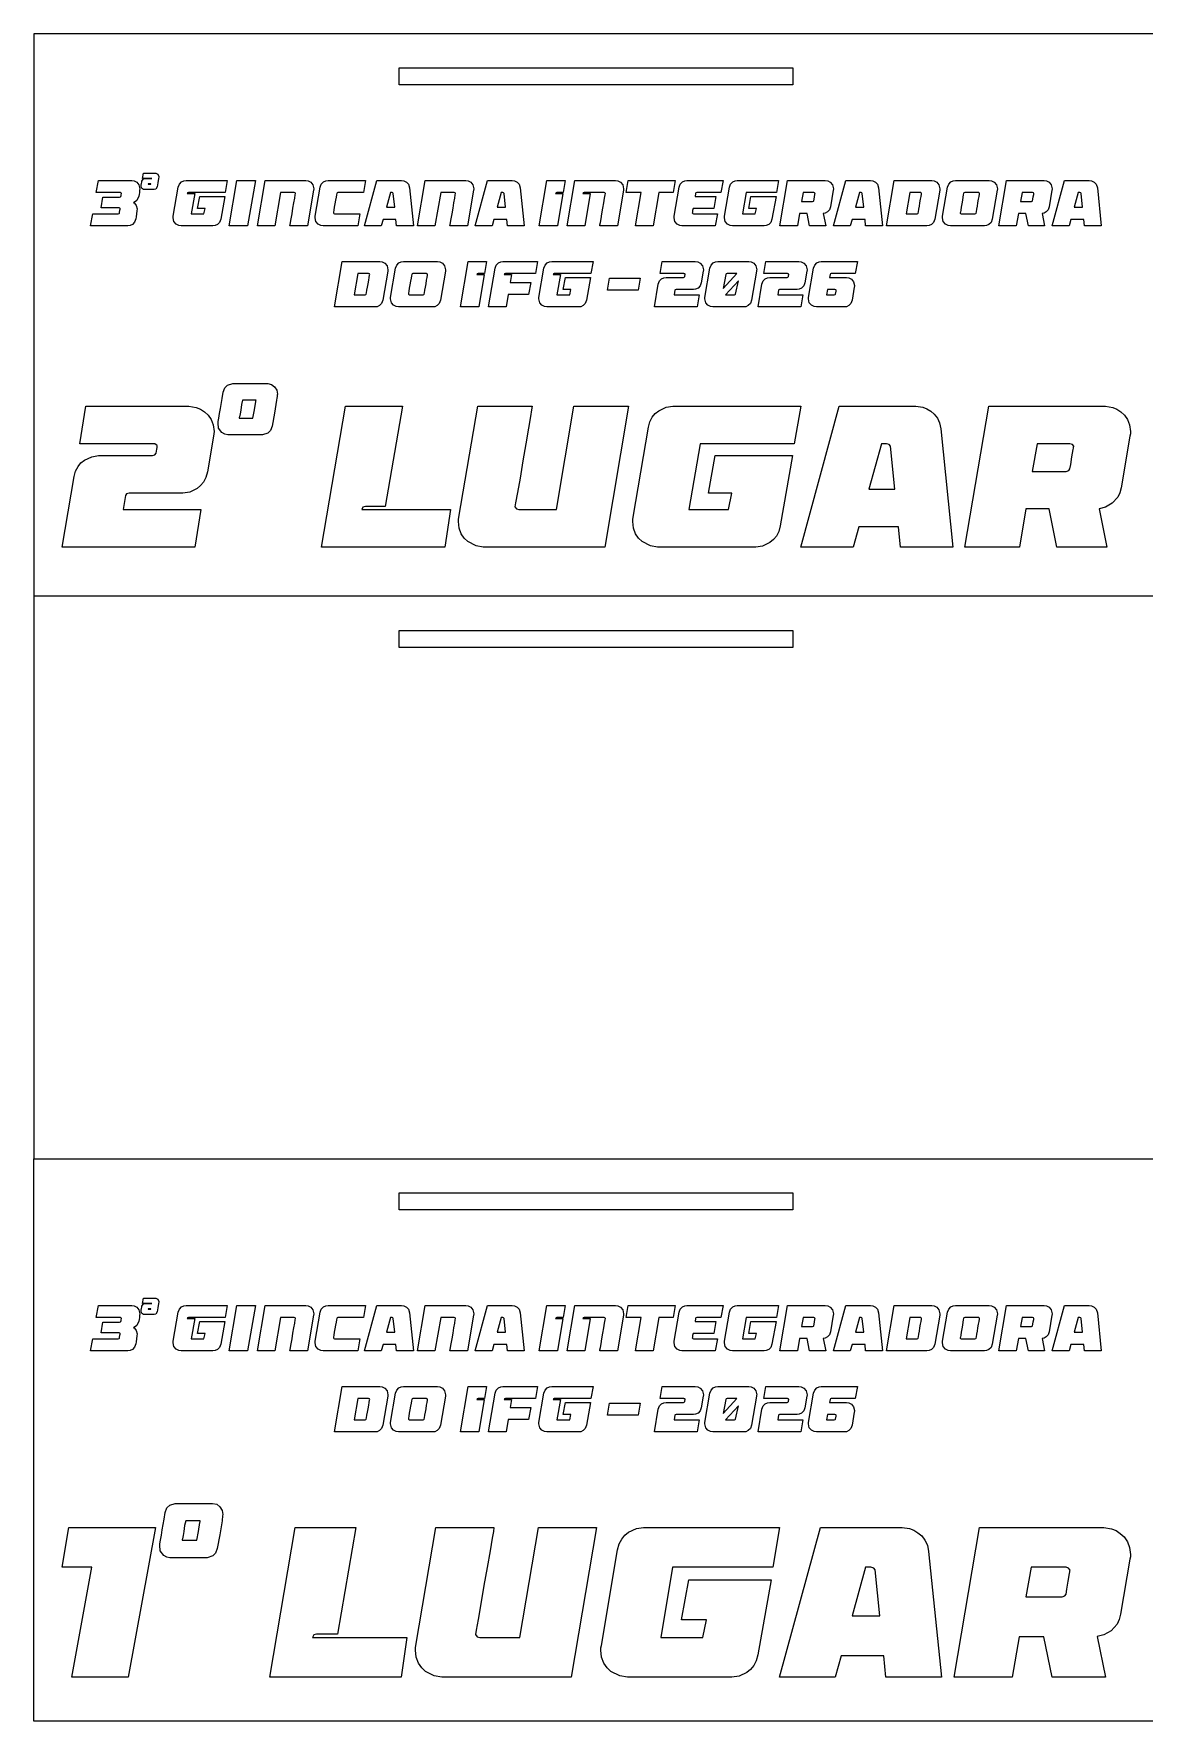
# Model space of a CAD drawing. Header units: millimetres. Extents: x -619 to -26, y -397 to 201.
# Drawn here: x -426.4 to -228.8, y -397 to -97 of the extents above; entities that cross this region are included whole.
import ezdxf

# ---------------------------------------------------------------- set-up
doc = ezdxf.new("R2010")
doc.units = ezdxf.units.MM
doc.layers.get('0').update_dxf_attribs({"linetype": 'CONTINUOUS', "lineweight": 25})

msp = doc.modelspace()

# ---------------------------------------------------------------- linework, layer by layer
for points in [[(-26.37, -197.05), (-226.37, -197.05), (-226.37, -97.05), (-426.37, -97.05), (-426.37, -197.05), (-426.37, -297.05), (-226.37, -297.05), (-226.37, -397.05), (-426.37, -397.05), (-426.37, -297.05)], [(-407.04, -122.78), (-406.88, -121.83), (-404.68, -121.83), (-404.29, -122.01), (-404.13, -122.43), (-404.14, -122.5), (-404.14, -122.57), (-404.17, -122.78), (-404.3, -123.52), (-404.44, -124.26), (-404.67, -124.67), (-404.98, -124.76), (-406.72, -124.76), (-406.88, -124.74), (-407.05, -124.64), (-407.2, -124.46), (-407.27, -124.16), (-407.26, -123.94), (-407.22, -123.69), (-407.17, -123.46), (-407.14, -123.26), (-406.89, -122.87), (-406.59, -122.78), (-405.38, -122.78), (-407.04, -122.78)], [(-415.88, -129.06), (-411.35, -129.06), (-411.2, -129.02), (-411.14, -128.92), (-411.11, -128.75), (-411.07, -128.49), (-411.04, -128.38), (-411.02, -128.25), (-411.02, -128.22), (-411.01, -128.17), (-411.01, -128.14), (-411.02, -128.09), (-411.07, -128.04), (-411.15, -128), (-411.23, -127.99), (-414.39, -127.99), (-414.06, -126.1), (-411.09, -126.1), (-410.95, -126.05), (-410.87, -125.95), (-410.85, -125.82), (-410.82, -125.66), (-410.79, -125.43), (-410.8, -125.38), (-410.85, -125.33), (-410.93, -125.29), (-411.01, -125.28), (-415.24, -125.28), (-414.88, -123.12), (-408.95, -123.12), (-408.53, -123.2), (-408.06, -123.44), (-407.68, -123.89), (-407.52, -124.59), (-407.54, -124.9), (-407.57, -125.25), (-407.62, -125.61), (-407.67, -125.91), (-408.02, -126.68), (-408.65, -127.08), (-408.56, -127.13), (-408.48, -127.19), (-408.14, -127.56), (-407.98, -128.15), (-408.01, -128.53), (-408.09, -129.05), (-408.17, -129.57), (-408.23, -129.95), (-408.44, -130.55), (-408.81, -130.94), (-409.24, -131.16), (-409.65, -131.21), (-416.25, -131.21), (-415.88, -129.06)], [(-405.54, -123.72), (-406.01, -123.72), (-406.02, -123.77), (-406.03, -123.81), (-405.56, -123.81), (-405.54, -123.72)], [(-401.59, -129.62), (-401.57, -129.5), (-400.69, -124.33), (-400.47, -123.76), (-400.1, -123.39), (-399.68, -123.19), (-399.29, -123.12), (-391.94, -123.12), (-392.31, -125.28), (-398.85, -125.28), (-399, -125.31), (-399.07, -125.45), (-397.74, -125.45), (-398.36, -129.06), (-396.09, -129.06), (-395.9, -128.11), (-397.24, -128.11), (-396.85, -125.96), (-392.4, -125.96), (-393.12, -130), (-393.34, -130.58), (-393.71, -130.95), (-394.13, -131.16), (-394.52, -131.21), (-400.16, -131.21), (-400.58, -131.14), (-401.05, -130.9), (-401.43, -130.45), (-401.59, -129.75), (-401.59, -129.75), (-401.59, -129.62)], [(-388.33, -131.21), (-391.6, -131.21), (-390.22, -123.12), (-386.95, -123.12), (-388.33, -131.21)], [(-377.99, -123.12), (-377.58, -123.2), (-377.11, -123.44), (-376.73, -123.89), (-376.56, -124.59), (-376.58, -124.71), (-376.59, -124.84), (-377.67, -131.21), (-380.81, -131.21), (-380.77, -130.99), (-380.7, -130.63), (-380.58, -129.95), (-380.43, -129.06), (-380.26, -128.07), (-380.09, -127.09), (-379.95, -126.26), (-379.85, -125.67), (-379.82, -125.43), (-379.9, -125.32), (-380.03, -125.28), (-382.46, -125.28), (-383.47, -131.21), (-386.6, -131.21), (-385.23, -123.12), (-377.99, -123.12)], [(-374.9, -131.21), (-375.32, -131.14), (-375.79, -130.9), (-376.17, -130.45), (-376.33, -129.75), (-376.33, -129.62), (-376.31, -129.5), (-375.43, -124.33), (-375.22, -123.76), (-374.85, -123.39), (-374.42, -123.19), (-374.03, -123.12), (-367.35, -123.12), (-367.71, -125.28), (-372.26, -125.28), (-372.41, -125.32), (-372.48, -125.42), (-372.53, -125.66), (-372.6, -126.08), (-372.7, -126.65), (-372.81, -127.26), (-372.91, -127.88), (-373, -128.4), (-373.06, -128.76), (-373.08, -128.91), (-373, -129.02), (-372.86, -129.06), (-368.36, -129.06), (-368.73, -131.21), (-374.9, -131.21)], [(-365.37, -123.12), (-360.96, -123.12), (-360.55, -123.19), (-360.1, -123.41), (-359.72, -123.81), (-359.53, -124.42), (-358.84, -131.21), (-361.83, -131.21), (-361.95, -130.05), (-364.24, -130.05), (-364.56, -131.21), (-367.57, -131.21), (-365.37, -123.12)], [(-362.42, -125.42), (-362.49, -125.32), (-362.64, -125.28), (-362.94, -125.28), (-363.65, -127.89), (-362.17, -127.89), (-362.42, -125.42)], [(-349.53, -123.12), (-349.12, -123.2), (-348.65, -123.44), (-348.26, -123.89), (-348.1, -124.59), (-348.11, -124.71), (-348.13, -124.84), (-349.21, -131.21), (-352.35, -131.21), (-352.31, -130.99), (-352.24, -130.63), (-352.11, -129.95), (-351.96, -129.06), (-351.8, -128.07), (-351.63, -127.09), (-351.49, -126.26), (-351.39, -125.67), (-351.35, -125.43), (-351.43, -125.32), (-351.57, -125.28), (-353.99, -125.28), (-355.01, -131.21), (-358.14, -131.21), (-356.77, -123.12), (-349.53, -123.12)], [(-345.67, -123.12), (-341.26, -123.12), (-340.85, -123.19), (-340.4, -123.41), (-340.02, -123.81), (-339.83, -124.42), (-339.13, -131.21), (-342.13, -131.21), (-342.25, -130.05), (-344.54, -130.05), (-344.86, -131.21), (-347.87, -131.21), (-345.67, -123.12)], [(-342.72, -125.42), (-342.79, -125.32), (-342.94, -125.28), (-343.24, -125.28), (-343.95, -127.89), (-342.47, -127.89), (-342.72, -125.42)], [(-336.48, -131.21), (-335.11, -123.12), (-331.84, -123.12), (-332.21, -125.28), (-333.34, -125.28), (-333.47, -125.31), (-333.56, -125.45), (-332.24, -125.45), (-333.22, -131.21), (-336.48, -131.21)], [(-322.88, -123.12), (-322.47, -123.2), (-321.99, -123.44), (-321.61, -123.89), (-321.45, -124.59), (-321.46, -124.71), (-321.47, -124.84), (-322.56, -131.21), (-325.69, -131.21), (-325.66, -130.99), (-325.59, -130.63), (-325.46, -129.95), (-325.31, -129.06), (-325.15, -128.07), (-324.98, -127.09), (-324.84, -126.26), (-324.74, -125.67), (-324.7, -125.43), (-324.78, -125.32), (-324.92, -125.28), (-328.47, -125.28), (-328.62, -125.31), (-328.69, -125.45), (-327.38, -125.45), (-328.36, -131.21), (-331.49, -131.21), (-330.12, -123.12), (-322.88, -123.12)], [(-320.62, -123.12), (-312.26, -123.12), (-312.63, -125.28), (-315.2, -125.28), (-316.21, -131.21), (-319.34, -131.21), (-318.33, -125.28), (-320.99, -125.28), (-320.62, -123.12)], [(-309.14, -128.3), (-309.18, -128.48), (-309.2, -128.64), (-309.22, -128.77), (-309.23, -128.85), (-309.24, -128.91), (-309.16, -129.02), (-309.03, -129.06), (-304.78, -129.06), (-305.15, -131.21), (-311.07, -131.21), (-311.48, -131.14), (-311.95, -130.9), (-312.33, -130.45), (-312.49, -129.75), (-312.49, -129.62), (-312.47, -129.5), (-311.6, -124.33), (-311.38, -123.76), (-311.01, -123.39), (-310.58, -123.19), (-310.19, -123.12), (-303.77, -123.12), (-304.14, -125.28), (-308.43, -125.28), (-308.58, -125.32), (-308.64, -125.42), (-308.74, -125.96), (-305.03, -125.96), (-305.42, -128.11), (-309.11, -128.11), (-309.14, -128.3)], [(-300.31, -129.06), (-298.04, -129.06), (-297.84, -128.11), (-299.19, -128.11), (-298.8, -125.96), (-294.35, -125.96), (-295.07, -130), (-295.28, -130.58), (-295.65, -130.95), (-296.08, -131.16), (-296.47, -131.21), (-302.11, -131.21), (-302.52, -131.14), (-303, -130.9), (-303.38, -130.45), (-303.54, -129.75), (-303.54, -129.62), (-303.52, -129.5), (-302.64, -124.33), (-302.42, -123.76), (-302.05, -123.39), (-301.62, -123.19), (-301.23, -123.12), (-293.89, -123.12), (-294.26, -125.28), (-299.66, -125.28), (-300.31, -129.06)], [(-292.29, -123.12), (-285.58, -123.12), (-285.16, -123.2), (-284.69, -123.44), (-284.31, -123.89), (-284.15, -124.59), (-284.15, -124.71), (-284.17, -124.84), (-284.68, -127.81), (-284.86, -128.34), (-285.19, -128.7), (-285.58, -128.92), (-285.95, -129.01), (-285.5, -131.21), (-288.37, -131.21), (-288.82, -129.02), (-290.15, -129.02), (-290.52, -131.21), (-293.66, -131.21), (-292.29, -123.12)], [(-287.69, -126.82), (-287.62, -126.73), (-287.57, -126.46), (-287.5, -126.03), (-287.43, -125.61), (-287.42, -125.53), (-287.41, -125.46), (-287.4, -125.44), (-287.4, -125.43), (-287.48, -125.32), (-287.62, -125.28), (-289.51, -125.28), (-289.79, -126.87), (-287.84, -126.87), (-287.69, -126.82)], [(-281.95, -123.12), (-277.53, -123.12), (-277.13, -123.19), (-276.68, -123.41), (-276.3, -123.81), (-276.1, -124.42), (-275.41, -131.21), (-278.41, -131.21), (-278.52, -130.05), (-280.82, -130.05), (-281.14, -131.21), (-284.15, -131.21), (-281.95, -123.12)], [(-279, -125.42), (-279.07, -125.32), (-279.22, -125.28), (-279.51, -125.28), (-280.23, -127.89), (-278.74, -127.89), (-279, -125.42)], [(-265.21, -124.71), (-265.23, -124.84), (-266.11, -130), (-266.33, -130.58), (-266.7, -130.95), (-267.12, -131.16), (-267.51, -131.21), (-274.72, -131.21), (-273.35, -123.12), (-266.64, -123.12), (-266.22, -123.2), (-265.75, -123.44), (-265.37, -123.89), (-265.21, -124.59), (-265.21, -124.59), (-265.21, -124.71)], [(-268.6, -125.29), (-268.68, -125.28), (-270.57, -125.28), (-271.22, -129.06), (-269.27, -129.06), (-269.13, -129.02), (-269.06, -128.92), (-269.01, -128.69), (-268.94, -128.25), (-268.84, -127.7), (-268.74, -127.08), (-268.63, -126.46), (-268.54, -125.95), (-268.48, -125.58), (-268.46, -125.43), (-268.52, -125.33), (-268.52, -125.33), (-268.6, -125.29)], [(-256, -123.2), (-255.53, -123.44), (-255.15, -123.89), (-254.98, -124.59), (-254.98, -124.71), (-255, -124.84), (-255.88, -130), (-256.1, -130.58), (-256.47, -130.95), (-256.9, -131.16), (-257.29, -131.21), (-263.32, -131.21), (-263.73, -131.14), (-264.21, -130.9), (-264.59, -130.45), (-264.75, -129.75), (-264.75, -129.62), (-264.73, -129.5), (-263.85, -124.33), (-263.63, -123.76), (-263.26, -123.39), (-262.83, -123.19), (-262.44, -123.12), (-256.41, -123.12), (-256, -123.2)], [(-261.04, -125.66), (-261.11, -126.08), (-261.2, -126.65), (-261.3, -127.26), (-261.41, -127.88), (-261.49, -128.4), (-261.54, -128.76), (-261.57, -128.91), (-261.57, -128.95), (-261.51, -129), (-261.43, -129.05), (-261.36, -129.06), (-258.96, -129.06), (-258.81, -129.02), (-258.74, -128.92), (-258.71, -128.69), (-258.63, -128.25), (-258.53, -127.7), (-258.43, -127.08), (-258.33, -126.46), (-258.24, -125.95), (-258.18, -125.58), (-258.15, -125.43), (-258.21, -125.33), (-258.29, -125.29), (-258.37, -125.28), (-260.77, -125.28), (-260.92, -125.32), (-260.99, -125.42), (-260.99, -125.42), (-261.04, -125.66)], [(-253.37, -123.12), (-246.66, -123.12), (-246.25, -123.2), (-245.77, -123.44), (-245.39, -123.89), (-245.23, -124.59), (-245.23, -124.71), (-245.26, -124.84), (-245.76, -127.81), (-245.95, -128.34), (-246.27, -128.7), (-246.66, -128.92), (-247.03, -129.01), (-246.58, -131.21), (-249.45, -131.21), (-249.9, -129.02), (-251.24, -129.02), (-251.61, -131.21), (-254.74, -131.21), (-253.37, -123.12)], [(-248.77, -126.82), (-248.7, -126.73), (-248.66, -126.46), (-248.59, -126.03), (-248.52, -125.61), (-248.51, -125.53), (-248.49, -125.46), (-248.48, -125.44), (-248.48, -125.43), (-248.56, -125.32), (-248.7, -125.28), (-250.59, -125.28), (-250.87, -126.87), (-248.92, -126.87), (-248.77, -126.82)], [(-243.03, -123.12), (-238.62, -123.12), (-238.21, -123.19), (-237.76, -123.41), (-237.38, -123.81), (-237.19, -124.42), (-236.49, -131.21), (-239.49, -131.21), (-239.61, -130.05), (-241.9, -130.05), (-242.22, -131.21), (-245.23, -131.21), (-243.03, -123.12)], [(-240.08, -125.42), (-240.15, -125.32), (-240.3, -125.28), (-240.6, -125.28), (-241.31, -127.89), (-239.83, -127.89), (-240.08, -125.42)], [(-363.37, -139.12), (-363.39, -139.25), (-364.27, -144.41), (-364.49, -144.99), (-364.86, -145.36), (-365.28, -145.57), (-365.68, -145.62), (-372.88, -145.62), (-371.51, -137.53), (-364.8, -137.53), (-364.39, -137.61), (-363.91, -137.85), (-363.53, -138.3), (-363.37, -138.99), (-363.37, -138.99), (-363.37, -139.12)], [(-354.16, -137.61), (-353.69, -137.85), (-353.31, -138.3), (-353.15, -138.99), (-353.15, -139.12), (-353.16, -139.25), (-354.05, -144.41), (-354.26, -144.99), (-354.63, -145.36), (-355.06, -145.57), (-355.45, -145.62), (-361.48, -145.62), (-361.9, -145.55), (-362.37, -145.31), (-362.75, -144.86), (-362.91, -144.16), (-362.91, -144.03), (-362.89, -143.91), (-362.01, -138.74), (-361.79, -138.16), (-361.42, -137.8), (-361, -137.6), (-360.6, -137.53), (-354.58, -137.53), (-354.16, -137.61)], [(-350.48, -145.62), (-349.11, -137.53), (-345.84, -137.53), (-346.21, -139.69), (-347.34, -139.69), (-347.48, -139.72), (-347.56, -139.86), (-346.24, -139.86), (-347.22, -145.62), (-350.48, -145.62)], [(-342.62, -139.72), (-342.69, -139.86), (-341.38, -139.86), (-341.62, -141.28), (-337.94, -141.28), (-338.35, -143.43), (-341.99, -143.43), (-342.36, -145.62), (-345.49, -145.62), (-344.32, -138.74), (-344.1, -138.16), (-343.73, -137.8), (-343.3, -137.6), (-342.91, -137.53), (-336.77, -137.53), (-337.13, -139.69), (-342.47, -139.69), (-342.62, -139.72)], [(-336.54, -144.03), (-336.51, -143.91), (-335.64, -138.74), (-335.42, -138.16), (-335.05, -137.8), (-334.62, -137.6), (-334.23, -137.53), (-326.89, -137.53), (-327.26, -139.69), (-333.79, -139.69), (-333.94, -139.72), (-334.01, -139.86), (-332.69, -139.86), (-333.31, -143.47), (-331.04, -143.47), (-330.84, -142.52), (-332.19, -142.52), (-331.8, -140.37), (-327.35, -140.37), (-328.06, -144.41), (-328.28, -144.99), (-328.65, -145.36), (-329.08, -145.57), (-329.47, -145.62), (-335.11, -145.62), (-335.52, -145.55), (-335.99, -145.31), (-336.37, -144.86), (-336.54, -144.16), (-336.54, -144.16), (-336.54, -144.03)], [(-315.29, -141.58), (-315.07, -141), (-314.7, -140.63), (-314.28, -140.44), (-313.88, -140.37), (-310.79, -140.37), (-310.66, -140.33), (-310.59, -140.23), (-310.56, -140.12), (-310.54, -140.01), (-310.52, -139.91), (-310.52, -139.84), (-310.53, -139.79), (-310.58, -139.74), (-310.66, -139.7), (-310.74, -139.69), (-314.97, -139.69), (-314.61, -137.53), (-308.7, -137.53), (-308.28, -137.61), (-307.81, -137.85), (-307.42, -138.3), (-307.26, -138.99), (-307.27, -139.12), (-307.28, -139.25), (-307.64, -141.31), (-307.86, -141.89), (-308.22, -142.26), (-308.65, -142.46), (-309.04, -142.52), (-312.13, -142.52), (-312.28, -142.57), (-312.34, -142.66), (-312.48, -143.47), (-308.01, -143.47), (-308.36, -145.62), (-315.98, -145.62), (-315.29, -141.58)], [(-306.01, -145.55), (-306.48, -145.31), (-306.86, -144.86), (-307.03, -144.16), (-307.03, -144.03), (-307, -143.91), (-306.13, -138.74), (-305.91, -138.16), (-305.54, -137.8), (-305.11, -137.6), (-304.72, -137.53), (-299.21, -137.53), (-298.79, -137.61), (-298.32, -137.85), (-297.94, -138.3), (-297.78, -138.99), (-297.79, -139.12), (-297.8, -139.25), (-298.68, -144.41), (-298.91, -144.99), (-299.28, -145.36), (-299.71, -145.57), (-300.1, -145.62), (-305.6, -145.62), (-306.01, -145.55)], [(-296.86, -141.58), (-296.64, -141), (-296.27, -140.63), (-295.84, -140.44), (-295.45, -140.37), (-292.36, -140.37), (-292.22, -140.33), (-292.15, -140.23), (-292.13, -140.12), (-292.11, -140.01), (-292.09, -139.91), (-292.09, -139.84), (-292.1, -139.79), (-292.14, -139.74), (-292.22, -139.7), (-292.3, -139.69), (-296.54, -139.69), (-296.18, -137.53), (-290.26, -137.53), (-289.85, -137.61), (-289.38, -137.85), (-288.98, -138.3), (-288.82, -138.99), (-288.83, -139.12), (-288.85, -139.25), (-289.2, -141.31), (-289.42, -141.89), (-289.79, -142.26), (-290.22, -142.46), (-290.61, -142.52), (-293.7, -142.52), (-293.85, -142.57), (-293.91, -142.66), (-294.05, -143.47), (-289.57, -143.47), (-289.93, -145.62), (-297.55, -145.62), (-296.86, -141.58)], [(-287.58, -145.55), (-288.05, -145.31), (-288.43, -144.86), (-288.59, -144.16), (-288.59, -144.03), (-288.57, -143.91), (-287.69, -138.74), (-287.47, -138.16), (-287.11, -137.8), (-286.68, -137.6), (-286.29, -137.53), (-279.87, -137.53), (-280.24, -139.69), (-284.52, -139.69), (-284.67, -139.73), (-284.74, -139.82), (-284.83, -140.37), (-281.84, -140.37), (-281.42, -140.45), (-280.95, -140.69), (-280.57, -141.14), (-280.41, -141.83), (-280.41, -141.97), (-280.43, -142.08), (-280.82, -144.41), (-281.04, -144.99), (-281.41, -145.36), (-281.84, -145.57), (-282.23, -145.62), (-287.16, -145.62), (-287.58, -145.55)], [(-366.76, -139.7), (-366.84, -139.69), (-368.73, -139.69), (-369.38, -143.47), (-367.43, -143.47), (-367.29, -143.43), (-367.22, -143.33), (-367.18, -143.1), (-367.11, -142.66), (-367, -142.11), (-366.9, -141.48), (-366.8, -140.87), (-366.7, -140.35), (-366.65, -139.99), (-366.62, -139.84), (-366.68, -139.74), (-366.68, -139.74), (-366.76, -139.7)], [(-359.2, -140.07), (-359.27, -140.49), (-359.36, -141.06), (-359.46, -141.67), (-359.57, -142.29), (-359.65, -142.81), (-359.71, -143.17), (-359.73, -143.32), (-359.73, -143.36), (-359.67, -143.41), (-359.59, -143.46), (-359.52, -143.47), (-357.12, -143.47), (-356.97, -143.43), (-356.9, -143.33), (-356.87, -143.1), (-356.79, -142.66), (-356.7, -142.11), (-356.59, -141.48), (-356.49, -140.87), (-356.4, -140.35), (-356.34, -139.99), (-356.32, -139.84), (-356.37, -139.74), (-356.45, -139.7), (-356.54, -139.69), (-358.93, -139.69), (-359.08, -139.73), (-359.15, -139.82), (-359.15, -139.82), (-359.2, -140.07)], [(-318.89, -142.65), (-324.35, -142.65), (-323.98, -140.5), (-318.52, -140.5), (-318.89, -142.65)], [(-303.06, -139.69), (-303.2, -139.73), (-303.27, -139.82), (-303.77, -142.31), (-301.31, -139.69), (-303.06, -139.69)], [(-301.75, -143.47), (-301.61, -143.43), (-301.54, -143.33), (-301.03, -140.98), (-303.36, -143.47), (-301.75, -143.47)], [(-285.37, -143.47), (-283.98, -143.47), (-283.84, -143.43), (-283.77, -143.33), (-283.67, -142.78), (-283.66, -142.67), (-283.67, -142.63), (-283.72, -142.58), (-283.88, -142.52), (-285.2, -142.52), (-285.37, -143.47)], [(-392.38, -168.25), (-392.92, -167.96), (-393.49, -167.17), (-393.59, -166.25), (-393.56, -166), (-393.45, -165.39), (-393.31, -164.57), (-393.17, -163.64), (-392.84, -161.89), (-392.67, -160.75), (-392.39, -159.98), (-391.92, -159.54), (-390.99, -159.25), (-384.74, -159.25), (-384.07, -159.39), (-383.53, -159.82), (-383.16, -160.43), (-383.03, -161.11), (-383.07, -161.32), (-383.1, -161.54), (-383.14, -161.86), (-383.17, -162.18), (-383.57, -164.5), (-383.99, -166.78), (-384.24, -167.56), (-384.71, -168.03), (-385.67, -168.32), (-391.88, -168.32), (-392.38, -168.25)], [(-419.18, -175.78), (-418.92, -174.79), (-418.5, -173.99), (-417.97, -173.35), (-417.36, -172.85), (-416.04, -172.24), (-414.83, -172.03), (-405.26, -172.03), (-404.84, -171.92), (-404.62, -171.6), (-404.55, -171.28), (-404.48, -170.92), (-404.41, -170.6), (-404.41, -170.39), (-404.44, -170.24), (-404.59, -170.1), (-404.84, -169.96), (-405.09, -169.92), (-418.18, -169.92), (-417.08, -163.25), (-398.77, -163.25), (-397.48, -163.5), (-396.73, -163.79), (-396.02, -164.25), (-395.36, -164.85), (-394.81, -165.64), (-394.43, -166.6), (-394.31, -167.78), (-394.34, -168.17), (-394.38, -168.57), (-395.49, -174.95), (-395.74, -175.94), (-396.16, -176.74), (-396.7, -177.38), (-397.31, -177.88), (-398.63, -178.52), (-399.84, -178.7), (-409.4, -178.7), (-409.87, -178.84), (-410.05, -179.13), (-410.47, -181.63), (-396.63, -181.63), (-397.73, -188.3), (-421.32, -188.3), (-419.18, -175.78)], [(-389.67, -164.61), (-389.78, -165.14), (-389.81, -165.28), (-389.81, -165.39), (-387.38, -165.39), (-387.1, -163.93), (-386.88, -162.43), (-386.85, -162.32), (-386.81, -162.18), (-389.24, -162.18), (-389.42, -162.93), (-389.56, -163.96), (-389.56, -163.96), (-389.67, -164.61)], [(-367.36, -181.09), (-367.83, -181.2), (-368.04, -181.63), (-352.27, -181.63), (-353.23, -188.3), (-375.18, -188.3), (-370.93, -163.25), (-360.8, -163.25), (-363.87, -181.09), (-367.36, -181.09)], [(-350.84, -183.38), (-350.77, -182.98), (-347.41, -163.25), (-337.71, -163.25), (-337.81, -163.93), (-337.99, -165.07), (-338.35, -167.17), (-338.85, -169.96), (-339.38, -172.99), (-339.88, -176.03), (-340.35, -178.63), (-340.67, -180.45), (-340.78, -181.16), (-340.53, -181.52), (-340.1, -181.63), (-333.39, -181.63), (-330.28, -163.25), (-320.58, -163.25), (-324.82, -188.3), (-346.42, -188.3), (-347.7, -188.09), (-349.16, -187.34), (-349.8, -186.72), (-350.34, -185.95), (-350.72, -184.96), (-350.84, -183.77), (-350.84, -183.77), (-350.84, -183.38)], [(-309.84, -181.63), (-302.81, -181.63), (-302.2, -178.7), (-306.37, -178.7), (-305.16, -172.03), (-291.39, -172.03), (-293.6, -184.55), (-293.86, -185.54), (-294.28, -186.34), (-294.81, -186.98), (-295.42, -187.48), (-296.74, -188.12), (-297.95, -188.3), (-315.4, -188.3), (-316.69, -188.09), (-318.15, -187.34), (-318.78, -186.72), (-319.33, -185.95), (-319.7, -184.96), (-319.83, -183.77), (-319.83, -183.38), (-319.76, -182.98), (-317.04, -167), (-316.79, -166.01), (-316.37, -165.21), (-315.83, -164.57), (-315.22, -164.07), (-313.9, -163.46), (-312.69, -163.25), (-289.96, -163.25), (-291.1, -169.92), (-307.84, -169.92), (-309.84, -181.63)], [(-283.14, -163.25), (-269.47, -163.25), (-268.22, -163.46), (-267.52, -163.72), (-266.83, -164.14), (-266.2, -164.69), (-265.65, -165.39), (-265.25, -166.24), (-265.05, -167.28), (-262.91, -188.3), (-272.19, -188.3), (-272.54, -184.7), (-279.64, -184.7), (-280.64, -188.3), (-289.96, -188.3), (-283.14, -163.25)], [(-256.52, -163.25), (-235.75, -163.25), (-234.46, -163.5), (-233.71, -163.79), (-233, -164.25), (-232.35, -164.85), (-231.82, -165.64), (-231.45, -166.6), (-231.32, -167.78), (-231.32, -168.17), (-231.39, -168.57), (-232.96, -177.77), (-233.18, -178.67), (-233.54, -179.42), (-234.54, -180.52), (-235.75, -181.2), (-236.89, -181.49), (-235.5, -188.3), (-244.38, -188.3), (-245.78, -181.52), (-249.92, -181.52), (-251.06, -188.3), (-260.77, -188.3), (-256.52, -163.25)], [(-274.01, -170.35), (-274.22, -170.07), (-274.68, -169.92), (-275.61, -169.92), (-277.82, -178.02), (-273.22, -178.02), (-274.01, -170.35)], [(-242.28, -174.7), (-242.07, -174.42), (-241.92, -173.6), (-241.71, -172.24), (-241.49, -170.96), (-241.46, -170.71), (-241.42, -170.49), (-241.39, -170.42), (-241.39, -170.39), (-241.64, -170.07), (-242.07, -169.92), (-247.92, -169.92), (-248.77, -174.85), (-242.74, -174.85), (-242.28, -174.7)], [(-26.37, -297.05), (-226.37, -297.05), (-226.37, -197.05), (-426.37, -197.05)], [(-291.37, -203.13), (-291.37, -206.13), (-361.37, -206.13), (-361.37, -203.13), (-291.37, -203.13)], [(-291.37, -303.13), (-291.37, -306.13), (-361.37, -306.13), (-361.37, -303.13), (-291.37, -303.13)], [(-415.88, -329.06), (-411.35, -329.06), (-411.2, -329.02), (-411.14, -328.92), (-411.11, -328.75), (-411.07, -328.49), (-411.04, -328.38), (-411.02, -328.25), (-411.02, -328.22), (-411.01, -328.17), (-411.01, -328.14), (-411.02, -328.09), (-411.07, -328.04), (-411.15, -328), (-411.23, -327.99), (-414.39, -327.99), (-414.06, -326.1), (-411.09, -326.1), (-410.95, -326.05), (-410.87, -325.95), (-410.85, -325.82), (-410.82, -325.66), (-410.79, -325.43), (-410.8, -325.38), (-410.85, -325.33), (-410.93, -325.29), (-411.01, -325.28), (-415.24, -325.28), (-414.88, -323.12), (-408.95, -323.12), (-408.53, -323.2), (-408.06, -323.44), (-407.68, -323.89), (-407.52, -324.59), (-407.54, -324.9), (-407.57, -325.25), (-407.62, -325.61), (-407.67, -325.91), (-408.02, -326.68), (-408.65, -327.08), (-408.56, -327.13), (-408.48, -327.19), (-408.14, -327.56), (-407.98, -328.15), (-408.01, -328.53), (-408.09, -329.05), (-408.17, -329.57), (-408.23, -329.95), (-408.44, -330.55), (-408.81, -330.94), (-409.24, -331.16), (-409.65, -331.21), (-416.25, -331.21), (-415.88, -329.06)], [(-407.04, -322.78), (-406.88, -321.83), (-404.68, -321.83), (-404.29, -322.01), (-404.13, -322.43), (-404.14, -322.5), (-404.14, -322.57), (-404.17, -322.78), (-404.3, -323.52), (-404.44, -324.26), (-404.67, -324.67), (-404.98, -324.76), (-406.72, -324.76), (-406.88, -324.74), (-407.05, -324.64), (-407.2, -324.46), (-407.27, -324.16), (-407.26, -323.94), (-407.22, -323.69), (-407.17, -323.46), (-407.14, -323.26), (-406.89, -322.87), (-406.59, -322.78), (-405.38, -322.78), (-407.04, -322.78)], [(-405.54, -323.72), (-406.01, -323.72), (-406.02, -323.77), (-406.03, -323.81), (-405.56, -323.81), (-405.54, -323.72)], [(-401.59, -329.62), (-401.57, -329.5), (-400.69, -324.33), (-400.47, -323.76), (-400.1, -323.39), (-399.68, -323.19), (-399.29, -323.12), (-391.94, -323.12), (-392.31, -325.28), (-398.85, -325.28), (-399, -325.31), (-399.07, -325.45), (-397.74, -325.45), (-398.36, -329.06), (-396.09, -329.06), (-395.9, -328.11), (-397.24, -328.11), (-396.85, -325.96), (-392.4, -325.96), (-393.12, -330), (-393.34, -330.58), (-393.71, -330.95), (-394.13, -331.16), (-394.52, -331.21), (-400.16, -331.21), (-400.58, -331.14), (-401.05, -330.9), (-401.43, -330.45), (-401.59, -329.75), (-401.59, -329.75), (-401.59, -329.62)], [(-388.33, -331.21), (-391.6, -331.21), (-390.22, -323.12), (-386.95, -323.12), (-388.33, -331.21)], [(-377.99, -323.12), (-377.58, -323.2), (-377.11, -323.44), (-376.73, -323.89), (-376.56, -324.59), (-376.58, -324.71), (-376.59, -324.84), (-377.67, -331.21), (-380.81, -331.21), (-380.77, -330.99), (-380.7, -330.63), (-380.58, -329.95), (-380.43, -329.06), (-380.26, -328.07), (-380.09, -327.09), (-379.95, -326.26), (-379.85, -325.67), (-379.82, -325.43), (-379.9, -325.32), (-380.03, -325.28), (-382.46, -325.28), (-383.47, -331.21), (-386.6, -331.21), (-385.23, -323.12), (-377.99, -323.12)], [(-374.9, -331.21), (-375.32, -331.14), (-375.79, -330.9), (-376.17, -330.45), (-376.33, -329.75), (-376.33, -329.62), (-376.31, -329.5), (-375.43, -324.33), (-375.22, -323.76), (-374.85, -323.39), (-374.42, -323.19), (-374.03, -323.12), (-367.35, -323.12), (-367.71, -325.28), (-372.26, -325.28), (-372.41, -325.32), (-372.48, -325.42), (-372.53, -325.66), (-372.6, -326.08), (-372.7, -326.65), (-372.81, -327.26), (-372.91, -327.88), (-373, -328.4), (-373.06, -328.76), (-373.08, -328.91), (-373, -329.02), (-372.86, -329.06), (-368.36, -329.06), (-368.73, -331.21), (-374.9, -331.21)], [(-365.37, -323.12), (-360.96, -323.12), (-360.55, -323.19), (-360.1, -323.41), (-359.72, -323.81), (-359.53, -324.42), (-358.84, -331.21), (-361.83, -331.21), (-361.95, -330.05), (-364.24, -330.05), (-364.56, -331.21), (-367.57, -331.21), (-365.37, -323.12)], [(-349.53, -323.12), (-349.12, -323.2), (-348.65, -323.44), (-348.26, -323.89), (-348.1, -324.59), (-348.11, -324.71), (-348.13, -324.84), (-349.21, -331.21), (-352.35, -331.21), (-352.31, -330.99), (-352.24, -330.63), (-352.11, -329.95), (-351.96, -329.06), (-351.8, -328.07), (-351.63, -327.09), (-351.49, -326.26), (-351.39, -325.67), (-351.35, -325.43), (-351.43, -325.32), (-351.57, -325.28), (-353.99, -325.28), (-355.01, -331.21), (-358.14, -331.21), (-356.77, -323.12), (-349.53, -323.12)], [(-345.67, -323.12), (-341.26, -323.12), (-340.85, -323.19), (-340.4, -323.41), (-340.02, -323.81), (-339.83, -324.42), (-339.13, -331.21), (-342.13, -331.21), (-342.25, -330.05), (-344.54, -330.05), (-344.86, -331.21), (-347.87, -331.21), (-345.67, -323.12)], [(-336.48, -331.21), (-335.11, -323.12), (-331.84, -323.12), (-332.21, -325.28), (-333.34, -325.28), (-333.47, -325.31), (-333.56, -325.45), (-332.24, -325.45), (-333.22, -331.21), (-336.48, -331.21)], [(-322.88, -323.12), (-322.47, -323.2), (-321.99, -323.44), (-321.61, -323.89), (-321.45, -324.59), (-321.46, -324.71), (-321.47, -324.84), (-322.56, -331.21), (-325.69, -331.21), (-325.66, -330.99), (-325.59, -330.63), (-325.46, -329.95), (-325.31, -329.06), (-325.15, -328.07), (-324.98, -327.09), (-324.84, -326.26), (-324.74, -325.67), (-324.7, -325.43), (-324.78, -325.32), (-324.92, -325.28), (-328.47, -325.28), (-328.62, -325.31), (-328.69, -325.45), (-327.38, -325.45), (-328.36, -331.21), (-331.49, -331.21), (-330.12, -323.12), (-322.88, -323.12)], [(-320.62, -323.12), (-312.26, -323.12), (-312.63, -325.28), (-315.2, -325.28), (-316.21, -331.21), (-319.34, -331.21), (-318.33, -325.28), (-320.99, -325.28), (-320.62, -323.12)], [(-309.14, -328.3), (-309.18, -328.48), (-309.2, -328.64), (-309.22, -328.77), (-309.23, -328.85), (-309.24, -328.91), (-309.16, -329.02), (-309.03, -329.06), (-304.78, -329.06), (-305.15, -331.21), (-311.07, -331.21), (-311.48, -331.14), (-311.95, -330.9), (-312.33, -330.45), (-312.49, -329.75), (-312.49, -329.62), (-312.47, -329.5), (-311.6, -324.33), (-311.38, -323.76), (-311.01, -323.39), (-310.58, -323.19), (-310.19, -323.12), (-303.77, -323.12), (-304.14, -325.28), (-308.43, -325.28), (-308.58, -325.32), (-308.64, -325.42), (-308.74, -325.96), (-305.03, -325.96), (-305.42, -328.11), (-309.11, -328.11), (-309.14, -328.3)], [(-300.31, -329.06), (-298.04, -329.06), (-297.84, -328.11), (-299.19, -328.11), (-298.8, -325.96), (-294.35, -325.96), (-295.07, -330), (-295.28, -330.58), (-295.65, -330.95), (-296.08, -331.16), (-296.47, -331.21), (-302.11, -331.21), (-302.52, -331.14), (-303, -330.9), (-303.38, -330.45), (-303.54, -329.75), (-303.54, -329.62), (-303.52, -329.5), (-302.64, -324.33), (-302.42, -323.76), (-302.05, -323.39), (-301.62, -323.19), (-301.23, -323.12), (-293.89, -323.12), (-294.26, -325.28), (-299.66, -325.28), (-300.31, -329.06)], [(-292.29, -323.12), (-285.58, -323.12), (-285.16, -323.2), (-284.69, -323.44), (-284.31, -323.89), (-284.15, -324.59), (-284.15, -324.71), (-284.17, -324.84), (-284.68, -327.81), (-284.86, -328.34), (-285.19, -328.7), (-285.58, -328.92), (-285.95, -329.01), (-285.5, -331.21), (-288.37, -331.21), (-288.82, -329.02), (-290.15, -329.02), (-290.52, -331.21), (-293.66, -331.21), (-292.29, -323.12)], [(-281.95, -323.12), (-277.53, -323.12), (-277.13, -323.19), (-276.68, -323.41), (-276.3, -323.81), (-276.1, -324.42), (-275.41, -331.21), (-278.41, -331.21), (-278.52, -330.05), (-280.82, -330.05), (-281.14, -331.21), (-284.15, -331.21), (-281.95, -323.12)], [(-265.21, -324.71), (-265.23, -324.84), (-266.11, -330), (-266.33, -330.58), (-266.7, -330.95), (-267.12, -331.16), (-267.51, -331.21), (-274.72, -331.21), (-273.35, -323.12), (-266.64, -323.12), (-266.22, -323.2), (-265.75, -323.44), (-265.37, -323.89), (-265.21, -324.59), (-265.21, -324.59), (-265.21, -324.71)], [(-256, -323.2), (-255.53, -323.44), (-255.15, -323.89), (-254.98, -324.59), (-254.98, -324.71), (-255, -324.84), (-255.88, -330), (-256.1, -330.58), (-256.47, -330.95), (-256.9, -331.16), (-257.29, -331.21), (-263.32, -331.21), (-263.73, -331.14), (-264.21, -330.9), (-264.59, -330.45), (-264.75, -329.75), (-264.75, -329.62), (-264.73, -329.5), (-263.85, -324.33), (-263.63, -323.76), (-263.26, -323.39), (-262.83, -323.19), (-262.44, -323.12), (-256.41, -323.12), (-256, -323.2)], [(-253.37, -323.12), (-246.66, -323.12), (-246.25, -323.2), (-245.77, -323.44), (-245.39, -323.89), (-245.23, -324.59), (-245.23, -324.71), (-245.26, -324.84), (-245.76, -327.81), (-245.95, -328.34), (-246.27, -328.7), (-246.66, -328.92), (-247.03, -329.01), (-246.58, -331.21), (-249.45, -331.21), (-249.9, -329.02), (-251.24, -329.02), (-251.61, -331.21), (-254.74, -331.21), (-253.37, -323.12)], [(-243.03, -323.12), (-238.62, -323.12), (-238.21, -323.19), (-237.76, -323.41), (-237.38, -323.81), (-237.19, -324.42), (-236.49, -331.21), (-239.49, -331.21), (-239.61, -330.05), (-241.9, -330.05), (-242.22, -331.21), (-245.23, -331.21), (-243.03, -323.12)], [(-362.42, -325.42), (-362.49, -325.32), (-362.64, -325.28), (-362.94, -325.28), (-363.65, -327.89), (-362.17, -327.89), (-362.42, -325.42)], [(-342.72, -325.42), (-342.79, -325.32), (-342.94, -325.28), (-343.24, -325.28), (-343.95, -327.89), (-342.47, -327.89), (-342.72, -325.42)], [(-287.69, -326.82), (-287.62, -326.73), (-287.57, -326.46), (-287.5, -326.03), (-287.43, -325.61), (-287.42, -325.53), (-287.41, -325.46), (-287.4, -325.44), (-287.4, -325.43), (-287.48, -325.32), (-287.62, -325.28), (-289.51, -325.28), (-289.79, -326.87), (-287.84, -326.87), (-287.69, -326.82)], [(-279, -325.42), (-279.07, -325.32), (-279.22, -325.28), (-279.51, -325.28), (-280.23, -327.89), (-278.74, -327.89), (-279, -325.42)], [(-268.6, -325.29), (-268.68, -325.28), (-270.57, -325.28), (-271.22, -329.06), (-269.27, -329.06), (-269.13, -329.02), (-269.06, -328.92), (-269.01, -328.69), (-268.94, -328.25), (-268.84, -327.7), (-268.74, -327.08), (-268.63, -326.46), (-268.54, -325.95), (-268.48, -325.58), (-268.46, -325.43), (-268.52, -325.33), (-268.52, -325.33), (-268.6, -325.29)], [(-261.04, -325.66), (-261.11, -326.08), (-261.2, -326.65), (-261.3, -327.26), (-261.41, -327.88), (-261.49, -328.4), (-261.54, -328.76), (-261.57, -328.91), (-261.57, -328.95), (-261.51, -329), (-261.43, -329.05), (-261.36, -329.06), (-258.96, -329.06), (-258.81, -329.02), (-258.74, -328.92), (-258.71, -328.69), (-258.63, -328.25), (-258.53, -327.7), (-258.43, -327.08), (-258.33, -326.46), (-258.24, -325.95), (-258.18, -325.58), (-258.15, -325.43), (-258.21, -325.33), (-258.29, -325.29), (-258.37, -325.28), (-260.77, -325.28), (-260.92, -325.32), (-260.99, -325.42), (-260.99, -325.42), (-261.04, -325.66)], [(-248.77, -326.82), (-248.7, -326.73), (-248.66, -326.46), (-248.59, -326.03), (-248.52, -325.61), (-248.51, -325.53), (-248.49, -325.46), (-248.48, -325.44), (-248.48, -325.43), (-248.56, -325.32), (-248.7, -325.28), (-250.59, -325.28), (-250.87, -326.87), (-248.92, -326.87), (-248.77, -326.82)], [(-240.08, -325.42), (-240.15, -325.32), (-240.3, -325.28), (-240.6, -325.28), (-241.31, -327.89), (-239.83, -327.89), (-240.08, -325.42)], [(-363.37, -339.12), (-363.39, -339.25), (-364.27, -344.41), (-364.49, -344.99), (-364.86, -345.36), (-365.28, -345.57), (-365.68, -345.62), (-372.88, -345.62), (-371.51, -337.53), (-364.8, -337.53), (-364.39, -337.61), (-363.91, -337.85), (-363.53, -338.3), (-363.37, -338.99), (-363.37, -338.99), (-363.37, -339.12)], [(-354.16, -337.61), (-353.69, -337.85), (-353.31, -338.3), (-353.15, -338.99), (-353.15, -339.12), (-353.16, -339.25), (-354.05, -344.41), (-354.26, -344.99), (-354.63, -345.36), (-355.06, -345.57), (-355.45, -345.62), (-361.48, -345.62), (-361.9, -345.55), (-362.37, -345.31), (-362.75, -344.86), (-362.91, -344.16), (-362.91, -344.03), (-362.89, -343.91), (-362.01, -338.74), (-361.79, -338.16), (-361.42, -337.8), (-361, -337.6), (-360.6, -337.53), (-354.58, -337.53), (-354.16, -337.61)], [(-350.48, -345.62), (-349.11, -337.53), (-345.84, -337.53), (-346.21, -339.69), (-347.34, -339.69), (-347.48, -339.72), (-347.56, -339.86), (-346.24, -339.86), (-347.22, -345.62), (-350.48, -345.62)], [(-342.62, -339.72), (-342.69, -339.86), (-341.38, -339.86), (-341.62, -341.28), (-337.94, -341.28), (-338.35, -343.43), (-341.99, -343.43), (-342.36, -345.62), (-345.49, -345.62), (-344.32, -338.74), (-344.1, -338.16), (-343.73, -337.8), (-343.3, -337.6), (-342.91, -337.53), (-336.77, -337.53), (-337.13, -339.69), (-342.47, -339.69), (-342.62, -339.72)], [(-336.54, -344.03), (-336.51, -343.91), (-335.64, -338.74), (-335.42, -338.16), (-335.05, -337.8), (-334.62, -337.6), (-334.23, -337.53), (-326.89, -337.53), (-327.26, -339.69), (-333.79, -339.69), (-333.94, -339.72), (-334.01, -339.86), (-332.69, -339.86), (-333.31, -343.47), (-331.04, -343.47), (-330.84, -342.52), (-332.19, -342.52), (-331.8, -340.37), (-327.35, -340.37), (-328.06, -344.41), (-328.28, -344.99), (-328.65, -345.36), (-329.08, -345.57), (-329.47, -345.62), (-335.11, -345.62), (-335.52, -345.55), (-335.99, -345.31), (-336.37, -344.86), (-336.54, -344.16), (-336.54, -344.16), (-336.54, -344.03)], [(-315.29, -341.58), (-315.07, -341), (-314.7, -340.63), (-314.28, -340.44), (-313.88, -340.37), (-310.79, -340.37), (-310.66, -340.33), (-310.59, -340.23), (-310.56, -340.12), (-310.54, -340.01), (-310.52, -339.91), (-310.52, -339.84), (-310.53, -339.79), (-310.58, -339.74), (-310.66, -339.7), (-310.74, -339.69), (-314.97, -339.69), (-314.61, -337.53), (-308.7, -337.53), (-308.28, -337.61), (-307.81, -337.85), (-307.42, -338.3), (-307.26, -338.99), (-307.27, -339.12), (-307.28, -339.25), (-307.64, -341.31), (-307.86, -341.89), (-308.22, -342.26), (-308.65, -342.46), (-309.04, -342.52), (-312.13, -342.52), (-312.28, -342.57), (-312.34, -342.66), (-312.48, -343.47), (-308.01, -343.47), (-308.36, -345.62), (-315.98, -345.62), (-315.29, -341.58)], [(-306.01, -345.55), (-306.48, -345.31), (-306.86, -344.86), (-307.03, -344.16), (-307.03, -344.03), (-307, -343.91), (-306.13, -338.74), (-305.91, -338.16), (-305.54, -337.8), (-305.11, -337.6), (-304.72, -337.53), (-299.21, -337.53), (-298.79, -337.61), (-298.32, -337.85), (-297.94, -338.3), (-297.78, -338.99), (-297.79, -339.12), (-297.8, -339.25), (-298.68, -344.41), (-298.91, -344.99), (-299.28, -345.36), (-299.71, -345.57), (-300.1, -345.62), (-305.6, -345.62), (-306.01, -345.55)], [(-296.86, -341.58), (-296.64, -341), (-296.27, -340.63), (-295.84, -340.44), (-295.45, -340.37), (-292.36, -340.37), (-292.22, -340.33), (-292.15, -340.23), (-292.13, -340.12), (-292.11, -340.01), (-292.09, -339.91), (-292.09, -339.84), (-292.1, -339.79), (-292.14, -339.74), (-292.22, -339.7), (-292.3, -339.69), (-296.54, -339.69), (-296.18, -337.53), (-290.26, -337.53), (-289.85, -337.61), (-289.38, -337.85), (-288.98, -338.3), (-288.82, -338.99), (-288.83, -339.12), (-288.85, -339.25), (-289.2, -341.31), (-289.42, -341.89), (-289.79, -342.26), (-290.22, -342.46), (-290.61, -342.52), (-293.7, -342.52), (-293.85, -342.57), (-293.91, -342.66), (-294.05, -343.47), (-289.57, -343.47), (-289.93, -345.62), (-297.55, -345.62), (-296.86, -341.58)], [(-287.58, -345.55), (-288.05, -345.31), (-288.43, -344.86), (-288.59, -344.16), (-288.59, -344.03), (-288.57, -343.91), (-287.69, -338.74), (-287.47, -338.16), (-287.11, -337.8), (-286.68, -337.6), (-286.29, -337.53), (-279.87, -337.53), (-280.24, -339.69), (-284.52, -339.69), (-284.67, -339.73), (-284.74, -339.82), (-284.83, -340.37), (-281.84, -340.37), (-281.42, -340.45), (-280.95, -340.69), (-280.57, -341.14), (-280.41, -341.83), (-280.41, -341.97), (-280.43, -342.08), (-280.82, -344.41), (-281.04, -344.99), (-281.41, -345.36), (-281.84, -345.57), (-282.23, -345.62), (-287.16, -345.62), (-287.58, -345.55)], [(-366.76, -339.7), (-366.84, -339.69), (-368.73, -339.69), (-369.38, -343.47), (-367.43, -343.47), (-367.29, -343.43), (-367.22, -343.33), (-367.18, -343.1), (-367.11, -342.66), (-367, -342.11), (-366.9, -341.48), (-366.8, -340.87), (-366.7, -340.35), (-366.65, -339.99), (-366.62, -339.84), (-366.68, -339.74), (-366.68, -339.74), (-366.76, -339.7)], [(-359.2, -340.07), (-359.27, -340.49), (-359.36, -341.06), (-359.46, -341.67), (-359.57, -342.29), (-359.65, -342.81), (-359.71, -343.17), (-359.73, -343.32), (-359.73, -343.36), (-359.67, -343.41), (-359.59, -343.46), (-359.52, -343.47), (-357.12, -343.47), (-356.97, -343.43), (-356.9, -343.33), (-356.87, -343.1), (-356.79, -342.66), (-356.7, -342.11), (-356.59, -341.48), (-356.49, -340.87), (-356.4, -340.35), (-356.34, -339.99), (-356.32, -339.84), (-356.37, -339.74), (-356.45, -339.7), (-356.54, -339.69), (-358.93, -339.69), (-359.08, -339.73), (-359.15, -339.82), (-359.15, -339.82), (-359.2, -340.07)], [(-318.89, -342.65), (-324.35, -342.65), (-323.98, -340.5), (-318.52, -340.5), (-318.89, -342.65)], [(-303.06, -339.69), (-303.2, -339.73), (-303.27, -339.82), (-303.77, -342.31), (-301.31, -339.69), (-303.06, -339.69)], [(-301.75, -343.47), (-301.61, -343.43), (-301.54, -343.33), (-301.03, -340.98), (-303.36, -343.47), (-301.75, -343.47)], [(-285.37, -343.47), (-283.98, -343.47), (-283.84, -343.43), (-283.77, -343.33), (-283.67, -342.78), (-283.66, -342.67), (-283.67, -342.63), (-283.72, -342.58), (-283.88, -342.52), (-285.2, -342.52), (-285.37, -343.47)], [(-402.68, -367.89), (-403.25, -367.59), (-403.86, -366.75), (-403.97, -365.77), (-403.93, -365.5), (-403.82, -364.85), (-403.67, -363.98), (-403.52, -362.99), (-403.17, -361.13), (-402.98, -359.92), (-402.69, -359.1), (-402.19, -358.63), (-401.2, -358.32), (-394.55, -358.32), (-393.83, -358.47), (-393.26, -358.93), (-392.87, -359.58), (-392.73, -360.3), (-392.77, -360.53), (-392.81, -360.75), (-392.85, -361.1), (-392.88, -361.44), (-393.3, -363.9), (-393.76, -366.33), (-394.02, -367.16), (-394.52, -367.66), (-395.54, -367.97), (-402.15, -367.97), (-402.68, -367.89)], [(-419.58, -389.23), (-416.05, -369.68), (-421.32, -369.68), (-420.11, -362.58), (-404.73, -362.58), (-409.55, -389.23), (-419.58, -389.23)], [(-399.79, -364.02), (-399.91, -364.59), (-399.95, -364.74), (-399.95, -364.85), (-397.36, -364.85), (-397.06, -363.3), (-396.83, -361.7), (-396.79, -361.59), (-396.76, -361.44), (-399.34, -361.44), (-399.53, -362.23), (-399.68, -363.34), (-399.68, -363.34), (-399.79, -364.02)], [(-376.06, -381.56), (-376.56, -381.67), (-376.78, -382.13), (-360, -382.13), (-361.03, -389.23), (-384.38, -389.23), (-379.86, -362.58), (-369.08, -362.58), (-372.34, -381.56), (-376.06, -381.56)], [(-358.48, -383.99), (-358.41, -383.57), (-354.84, -362.58), (-344.51, -362.58), (-344.62, -363.3), (-344.81, -364.51), (-345.19, -366.75), (-345.73, -369.71), (-346.3, -372.94), (-346.83, -376.17), (-347.32, -378.94), (-347.66, -380.88), (-347.78, -381.64), (-347.51, -382.02), (-347.05, -382.13), (-339.92, -382.13), (-336.61, -362.58), (-326.29, -362.58), (-330.8, -389.23), (-353.78, -389.23), (-355.14, -389), (-356.7, -388.21), (-357.37, -387.55), (-357.95, -386.72), (-358.35, -385.67), (-358.48, -384.41), (-358.48, -384.41), (-358.48, -383.99)], [(-314.86, -382.13), (-307.38, -382.13), (-306.73, -379.02), (-311.17, -379.02), (-309.88, -371.92), (-295.23, -371.92), (-297.58, -385.24), (-297.86, -386.29), (-298.3, -387.14), (-298.87, -387.83), (-299.52, -388.36), (-300.92, -389.04), (-302.21, -389.23), (-320.78, -389.23), (-322.15, -389), (-323.7, -388.2), (-324.38, -387.55), (-324.96, -386.72), (-325.36, -385.67), (-325.49, -384.41), (-325.49, -383.99), (-325.41, -383.57), (-322.53, -366.56), (-322.25, -365.52), (-321.8, -364.66), (-321.24, -363.98), (-320.59, -363.45), (-319.18, -362.8), (-317.89, -362.58), (-293.71, -362.58), (-294.92, -369.68), (-312.73, -369.68), (-314.86, -382.13)], [(-286.46, -362.58), (-271.91, -362.58), (-270.58, -362.8), (-269.83, -363.08), (-269.1, -363.53), (-268.43, -364.1), (-267.85, -364.85), (-267.42, -365.76), (-267.2, -366.87), (-264.93, -389.23), (-274.8, -389.23), (-275.18, -385.4), (-282.73, -385.4), (-283.8, -389.23), (-293.71, -389.23), (-286.46, -362.58)], [(-258.13, -362.58), (-236.03, -362.58), (-234.66, -362.84), (-233.86, -363.15), (-233.11, -363.64), (-232.41, -364.27), (-231.85, -365.12), (-231.46, -366.14), (-231.32, -367.4), (-231.32, -367.82), (-231.4, -368.23), (-233.07, -378.03), (-233.3, -378.98), (-233.68, -379.78), (-234.74, -380.95), (-236.03, -381.67), (-237.25, -381.98), (-235.77, -389.23), (-245.22, -389.23), (-246.7, -382.02), (-251.11, -382.02), (-252.32, -389.23), (-262.65, -389.23), (-258.13, -362.58)], [(-276.73, -370.13), (-276.96, -369.83), (-277.46, -369.68), (-278.44, -369.68), (-280.8, -378.3), (-275.9, -378.3), (-276.73, -370.13)], [(-242.98, -374.76), (-242.75, -374.46), (-242.6, -373.59), (-242.37, -372.14), (-242.14, -370.78), (-242.11, -370.51), (-242.07, -370.28), (-242.03, -370.21), (-242.03, -370.17), (-242.3, -369.83), (-242.75, -369.68), (-248.98, -369.68), (-249.89, -374.92), (-243.47, -374.92), (-242.98, -374.76)]]:
    msp.add_lwpolyline(points)
msp.add_lwpolyline([(-291.37, -103.13), (-291.37, -106.13), (-361.37, -106.13), (-361.37, -103.13)], close=True)

doc.saveas('drawing.dxf')
